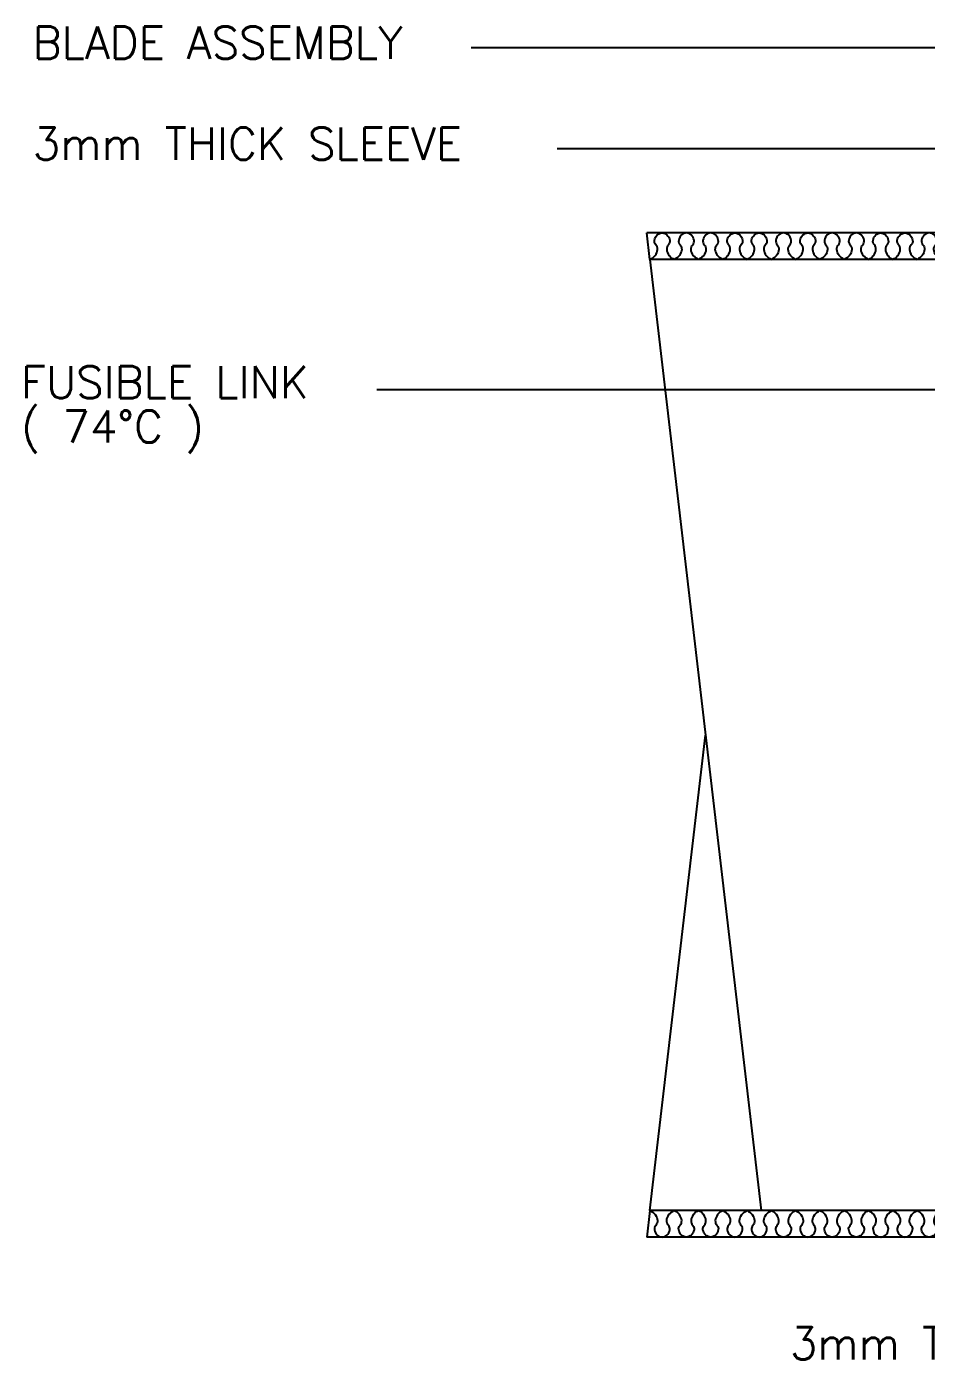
# Model space of a CAD drawing. Header units: millimetres. Extents: x -95178 to 274693, y -2232 to 263302.
# Drawn here: x 101148 to 101999, y 229261 to 230522 of the extents above; entities that cross this region are included whole.
import ezdxf

# ---------------------------------------------------------------- set-up
doc = ezdxf.new("R2010")
doc.units = ezdxf.units.MM
for name, color, linetype in [('DUCT_S', 4, 'Continuous'), ('SUPPORTS', 252, 'Continuous'), ('TEXT', 255, 'Continuous')]:
    doc.layers.add(name, color=color, linetype=linetype)
doc.styles.add('ROMANS', font='romans.shx', dxfattribs={"width": 0.8})
doc.styles.get("Standard").update_dxf_attribs({"font": 'arial.ttf'})
doc.dimstyles.get("Standard").update_dxf_attribs({"dimtxt": 0.18, "dimasz": 0.18, "dimexe": 0.18, "dimexo": 0.0625, "dimgap": 0.09, "dimtad": 0, "dimtih": 1, "dimtoh": 1, "dimdec": 4, "dimzin": 0, "dimdsep": 46, "dimtxsty": 'Standard', "dimcen": 0.09, "dimadec": 0, "dimazin": 0, "dimtfac": 1, "dimtdec": 4, "dimtofl": 0, "dimtmove": 0, "dimatfit": 3, "dimfxl": 1, "dimtolj": 1, "dimtzin": 0, "dimarcsym": 0})

msp = doc.modelspace()

# ---------------------------------------------------------------- linework, layer by layer
at = {"layer": 'DUCT_S', "color": 8}
for p, q in [((102350.752, 230327.023), (101734.397, 230327.023)), ((101737.321, 230302.023), (101734.397, 230327.023)), ((101737.321, 229402.023), (101734.397, 229377.023)), ((102350.752, 229377.023), (101734.397, 229377.023))]:
    msp.add_line(p, q, dxfattribs=at)
at = {"layer": 'DUCT_S'}
for p, q in [((101737.321, 230302.023), (101842.609, 229402.023)), ((102360.752, 230302.023), (101737.321, 230302.023)), ((101737.321, 229402.023), (101789.965, 229852.023)), ((102360.752, 229402.023), (101737.321, 229402.023))]:
    msp.add_line(p, q, dxfattribs=at)
at = {"layer": 'DUCT_S', "color": 8}
for points in [[(101737.321, 230302.023, 0.13616263), (101742.271, 230305.811, 0.1428481), (101744.384, 230311.374, 0.20829133), (101742.818, 230315.928, -0.23010575), (101741.561, 230320.144, -0.16368876), (101744.239, 230325.199, -0.19211191), (101748.81, 230327.023, -0.19211191), (101753.382, 230325.199, -0.16368876), (101756.06, 230320.144, -0.23010575), (101754.803, 230315.928, 0.20829133), (101753.236, 230311.374, 0.1428481), (101755.35, 230305.811, 0.13616263), (101760.299, 230302.023)], [(101783.278, 230302.023, -0.13616263), (101778.328, 230305.811, -0.1428481), (101776.214, 230311.374, -0.20829133), (101777.781, 230315.928, 0.23010575), (101779.038, 230320.144, 0.16368876), (101776.36, 230325.199, 0.19211191), (101771.788, 230327.023, 0.19211191), (101767.217, 230325.199, 0.16368876), (101764.539, 230320.144, 0.23010575), (101765.796, 230315.928, -0.20829133), (101767.363, 230311.374, -0.1428481), (101765.249, 230305.811, -0.13616263), (101760.299, 230302.023)], [(101806.256, 230302.023, -0.13616263), (101801.306, 230305.811, -0.1428481), (101799.192, 230311.374, -0.20829133), (101800.759, 230315.928, 0.23010575), (101802.016, 230320.144, 0.16368876), (101799.338, 230325.199, 0.19211191), (101794.767, 230327.023, 0.19211191), (101790.195, 230325.199, 0.16368876), (101787.517, 230320.144, 0.23010575), (101788.774, 230315.928, -0.20829133), (101790.341, 230311.374, -0.1428481), (101788.227, 230305.811, -0.13616263), (101783.278, 230302.023)], [(101806.256, 230302.023, 0.13616263), (101811.205, 230305.811, 0.1428481), (101813.319, 230311.374, 0.20829133), (101811.752, 230315.928, -0.23010575), (101810.495, 230320.144, -0.16368876), (101813.173, 230325.199, -0.19211191), (101817.745, 230327.023, -0.19211191), (101822.317, 230325.199, -0.16368876), (101824.994, 230320.144, -0.23010575), (101823.737, 230315.928, 0.20829133), (101822.171, 230311.374, 0.1428481), (101824.284, 230305.811, 0.13616263), (101829.234, 230302.023)], [(101829.234, 230302.023, 0.13616263), (101834.183, 230305.811, 0.1428481), (101836.297, 230311.374, 0.20829133), (101834.73, 230315.928, -0.23010575), (101833.473, 230320.144, -0.16368876), (101836.151, 230325.199, -0.19211191), (101840.723, 230327.023, -0.19211191), (101845.295, 230325.199, -0.16368876), (101847.972, 230320.144, -0.23010575), (101846.715, 230315.928, 0.20829133), (101845.149, 230311.374, 0.1428481), (101847.263, 230305.811, 0.13616263), (101852.212, 230302.023)], [(101875.19, 230302.023, -0.13616263), (101870.241, 230305.811, -0.1428481), (101868.127, 230311.374, -0.20829133), (101869.693, 230315.928, 0.23010575), (101870.95, 230320.144, 0.16368876), (101868.273, 230325.199, 0.19211191), (101863.701, 230327.023, 0.19211191), (101859.129, 230325.199, 0.16368876), (101856.451, 230320.144, 0.23010575), (101857.708, 230315.928, -0.20829133), (101859.275, 230311.374, -0.1428481), (101857.161, 230305.811, -0.13616263), (101852.212, 230302.023)], [(101875.19, 230302.023, 0.13616263), (101880.139, 230305.811, 0.1428481), (101882.253, 230311.374, 0.20829133), (101880.686, 230315.928, -0.23010575), (101879.429, 230320.144, -0.16368876), (101882.107, 230325.199, -0.19211191), (101886.679, 230327.023, -0.19211191), (101891.251, 230325.199, -0.16368876), (101893.928, 230320.144, -0.23010575), (101892.672, 230315.928, 0.20829133), (101891.105, 230311.374, 0.1428481), (101893.219, 230305.811, 0.13616263), (101898.168, 230302.023)], [(101921.146, 230302.023, -0.13616263), (101916.197, 230305.811, -0.1428481), (101914.083, 230311.374, -0.20829133), (101915.65, 230315.928, 0.23010575), (101916.907, 230320.144, 0.16368876), (101914.229, 230325.199, 0.19211191), (101909.657, 230327.023, 0.19211191), (101905.085, 230325.199, 0.16368876), (101902.408, 230320.144, 0.23010575), (101903.664, 230315.928, -0.20829133), (101905.231, 230311.374, -0.1428481), (101903.117, 230305.811, -0.13616263), (101898.168, 230302.023)], [(101944.124, 230302.023, -0.13616263), (101939.175, 230305.811, -0.1428481), (101937.061, 230311.374, -0.20829133), (101938.628, 230315.928, 0.23010575), (101939.885, 230320.144, 0.16368876), (101937.207, 230325.199, 0.19211191), (101932.635, 230327.023, 0.19211191), (101928.063, 230325.199, 0.16368876), (101925.386, 230320.144, 0.23010575), (101926.643, 230315.928, -0.20829133), (101928.209, 230311.374, -0.1428481), (101926.095, 230305.811, -0.13616263), (101921.146, 230302.023)], [(101944.124, 230302.023, 0.13616263), (101949.073, 230305.811, 0.1428481), (101951.187, 230311.374, 0.20829133), (101949.621, 230315.928, -0.23010575), (101948.364, 230320.144, -0.16368876), (101951.041, 230325.199, -0.19211191), (101955.613, 230327.023, -0.19211191), (101960.185, 230325.199, -0.16368876), (101962.863, 230320.144, -0.23010575), (101961.606, 230315.928, 0.20829133), (101960.039, 230311.374, 0.1428481), (101962.153, 230305.811, 0.13616263), (101967.102, 230302.023)], [(101967.102, 230302.023, 0.13616263), (101972.052, 230305.811, 0.1428481), (101974.165, 230311.374, 0.20829133), (101972.599, 230315.928, -0.23010575), (101971.342, 230320.144, -0.16368876), (101974.019, 230325.199, -0.19211191), (101978.591, 230327.023, -0.19211191), (101983.163, 230325.199, -0.16368876), (101985.841, 230320.144, -0.23010575), (101984.584, 230315.928, 0.20829133), (101983.017, 230311.374, 0.1428481), (101985.131, 230305.811, 0.13616263), (101990.08, 230302.023)], [(102013.058, 230302.023, -0.13616263), (102008.109, 230305.811, -0.1428481), (102005.995, 230311.374, -0.20829133), (102007.562, 230315.928, 0.23010575), (102008.819, 230320.144, 0.16368876), (102006.141, 230325.199, 0.19211191), (102001.569, 230327.023, 0.19211191), (101996.998, 230325.199, 0.16368876), (101994.32, 230320.144, 0.23010575), (101995.577, 230315.928, -0.20829133), (101997.144, 230311.374, -0.1428481), (101995.03, 230305.811, -0.13616263), (101990.08, 230302.023)], [(101737.321, 229402.023, -0.13616263), (101742.271, 229398.235, -0.1428481), (101744.384, 229392.672, -0.20829133), (101742.818, 229388.118, 0.23010575), (101741.561, 229383.902, 0.16368876), (101744.239, 229378.847, 0.19211191), (101748.81, 229377.023, 0.19211191), (101753.382, 229378.847, 0.16368876), (101756.06, 229383.902, 0.23010575), (101754.803, 229388.118, -0.20829133), (101753.236, 229392.672, -0.1428481), (101755.35, 229398.235, -0.13616263), (101760.299, 229402.023)], [(101783.278, 229402.023, 0.13616263), (101778.328, 229398.235, 0.1428481), (101776.214, 229392.672, 0.20829133), (101777.781, 229388.118, -0.23010575), (101779.038, 229383.902, -0.16368876), (101776.36, 229378.847, -0.19211191), (101771.788, 229377.023, -0.19211191), (101767.217, 229378.847, -0.16368876), (101764.539, 229383.902, -0.23010575), (101765.796, 229388.118, 0.20829133), (101767.363, 229392.672, 0.1428481), (101765.249, 229398.235, 0.13616263), (101760.299, 229402.023)], [(101806.256, 229402.023, 0.13616263), (101801.306, 229398.235, 0.1428481), (101799.192, 229392.672, 0.20829133), (101800.759, 229388.118, -0.23010575), (101802.016, 229383.902, -0.16368876), (101799.338, 229378.847, -0.19211191), (101794.767, 229377.023, -0.19211191), (101790.195, 229378.847, -0.16368876), (101787.517, 229383.902, -0.23010575), (101788.774, 229388.118, 0.20829133), (101790.341, 229392.672, 0.1428481), (101788.227, 229398.235, 0.13616263), (101783.278, 229402.023)], [(101806.256, 229402.023, -0.13616263), (101811.205, 229398.235, -0.1428481), (101813.319, 229392.672, -0.20829133), (101811.752, 229388.118, 0.23010575), (101810.495, 229383.902, 0.16368876), (101813.173, 229378.847, 0.19211191), (101817.745, 229377.023, 0.19211191), (101822.317, 229378.847, 0.16368876), (101824.994, 229383.902, 0.23010575), (101823.737, 229388.118, -0.20829133), (101822.171, 229392.672, -0.1428481), (101824.284, 229398.235, -0.13616263), (101829.234, 229402.023)], [(101829.234, 229402.023, -0.13616263), (101834.183, 229398.235, -0.1428481), (101836.297, 229392.672, -0.20829133), (101834.73, 229388.118, 0.23010575), (101833.473, 229383.902, 0.16368876), (101836.151, 229378.847, 0.19211191), (101840.723, 229377.023, 0.19211191), (101845.295, 229378.847, 0.16368876), (101847.972, 229383.902, 0.23010575), (101846.715, 229388.118, -0.20829133), (101845.149, 229392.672, -0.1428481), (101847.263, 229398.235, -0.13616263), (101852.212, 229402.023)], [(101875.19, 229402.023, 0.13616263), (101870.241, 229398.235, 0.1428481), (101868.127, 229392.672, 0.20829133), (101869.693, 229388.118, -0.23010575), (101870.95, 229383.902, -0.16368876), (101868.273, 229378.847, -0.19211191), (101863.701, 229377.023, -0.19211191), (101859.129, 229378.847, -0.16368876), (101856.451, 229383.902, -0.23010575), (101857.708, 229388.118, 0.20829133), (101859.275, 229392.672, 0.1428481), (101857.161, 229398.235, 0.13616263), (101852.212, 229402.023)], [(101875.19, 229402.023, -0.13616263), (101880.139, 229398.235, -0.1428481), (101882.253, 229392.672, -0.20829133), (101880.686, 229388.118, 0.23010575), (101879.429, 229383.902, 0.16368876), (101882.107, 229378.847, 0.19211191), (101886.679, 229377.023, 0.19211191), (101891.251, 229378.847, 0.16368876), (101893.928, 229383.902, 0.23010575), (101892.672, 229388.118, -0.20829133), (101891.105, 229392.672, -0.1428481), (101893.219, 229398.235, -0.13616263), (101898.168, 229402.023)], [(101921.146, 229402.023, 0.13616263), (101916.197, 229398.235, 0.1428481), (101914.083, 229392.672, 0.20829133), (101915.65, 229388.118, -0.23010575), (101916.907, 229383.902, -0.16368876), (101914.229, 229378.847, -0.19211191), (101909.657, 229377.023, -0.19211191), (101905.085, 229378.847, -0.16368876), (101902.408, 229383.902, -0.23010575), (101903.664, 229388.118, 0.20829133), (101905.231, 229392.672, 0.1428481), (101903.117, 229398.235, 0.13616263), (101898.168, 229402.023)], [(101944.124, 229402.023, 0.13616263), (101939.175, 229398.235, 0.1428481), (101937.061, 229392.672, 0.20829133), (101938.628, 229388.118, -0.23010575), (101939.885, 229383.902, -0.16368876), (101937.207, 229378.847, -0.19211191), (101932.635, 229377.023, -0.19211191), (101928.063, 229378.847, -0.16368876), (101925.386, 229383.902, -0.23010575), (101926.643, 229388.118, 0.20829133), (101928.209, 229392.672, 0.1428481), (101926.095, 229398.235, 0.13616263), (101921.146, 229402.023)], [(101944.124, 229402.023, -0.13616263), (101949.073, 229398.235, -0.1428481), (101951.187, 229392.672, -0.20829133), (101949.621, 229388.118, 0.23010575), (101948.364, 229383.902, 0.16368876), (101951.041, 229378.847, 0.19211191), (101955.613, 229377.023, 0.19211191), (101960.185, 229378.847, 0.16368876), (101962.863, 229383.902, 0.23010575), (101961.606, 229388.118, -0.20829133), (101960.039, 229392.672, -0.1428481), (101962.153, 229398.235, -0.13616263), (101967.102, 229402.023)], [(101967.102, 229402.023, -0.13616263), (101972.052, 229398.235, -0.1428481), (101974.165, 229392.672, -0.20829133), (101972.599, 229388.118, 0.23010575), (101971.342, 229383.902, 0.16368876), (101974.019, 229378.847, 0.19211191), (101978.591, 229377.023, 0.19211191), (101983.163, 229378.847, 0.16368876), (101985.841, 229383.902, 0.23010575), (101984.584, 229388.118, -0.20829133), (101983.017, 229392.672, -0.1428481), (101985.131, 229398.235, -0.13616263), (101990.08, 229402.023)], [(102013.058, 229402.023, 0.13616263), (102008.109, 229398.235, 0.1428481), (102005.995, 229392.672, 0.20829133), (102007.562, 229388.118, -0.23010575), (102008.819, 229383.902, -0.16368876), (102006.141, 229378.847, -0.19211191), (102001.569, 229377.023, -0.19211191), (101996.998, 229378.847, -0.16368876), (101994.32, 229383.902, -0.23010575), (101995.577, 229388.118, 0.20829133), (101997.144, 229392.672, 0.1428481), (101995.03, 229398.235, 0.13616263), (101990.08, 229402.023)]]:
    msp.add_lwpolyline(points, format="xyb", dxfattribs=at)
at = {"layer": 'SUPPORTS'}
msp.add_line((102360.752, 229377.023), (101734.397, 229377.023), dxfattribs=at)

# ---------------------------------------------------------------- texts
at = {"layer": 'TEXT', "linetype": 'Continuous', "style": 'ROMANS'}
for s, p in [('BLADE ASSEMBLY', (101153.421, 230491.835)), ('3mm THICK SLEEVE', (101153.421, 230396.314)), ('FUSIBLE LINK', (101142.452, 230170.59)), ('( 74%%DC )', (101142.452, 230128.735)), ('3mm THICK SLEEVE', (101869.766, 229261.354))]:
    msp.add_text(s, height=30.375, dxfattribs=at).set_placement(p)

# ---------------------------------------------------------------- leaders
at = {"layer": 'TEXT'}
for points in [[(102472.299, 230336.498), (102318.264, 230502.026), (101568.133, 230502.026)], [(102435.752, 230321.295), (102206.467, 230406.505), (101649.509, 230406.505)], [(102500.752, 230299.456), (102500.752, 230178.632), (101479.018, 230178.632)]]:
    msp.add_leader(points, dimstyle='Standard', override={"dimscale": 10, "dimtxt": 2, "dimasz": 2.5, "dimexe": 1, "dimexo": 1, "dimgap": 1, "dimtad": 1, "dimtih": 0, "dimtoh": 0, "dimdec": 0, "dimtxsty": 'ROMANS', "dimcen": -1, "dimdle": 1, "dimclrd": 11, "dimclre": 11, "dimclrt": 256, "dimtdec": 0, "dimtix": 1, "dimtofl": 1, "dimtvp": 1.8, "dimtzin": 1}, dxfattribs=at)

doc.saveas('drawing.dxf')
